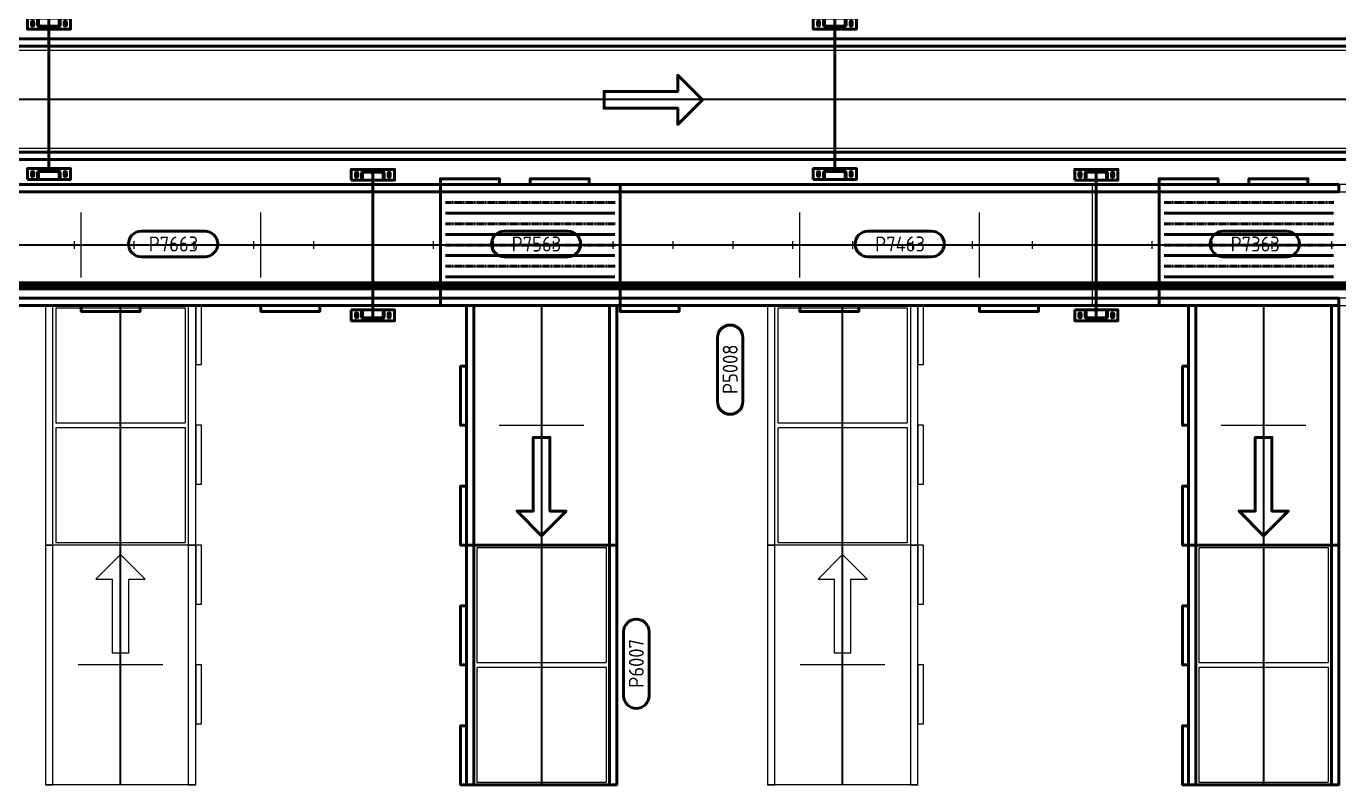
# Model space of a CAD drawing. Header units: millimetres. Extents: x 0 to 461941, y -159644 to 4828.
# Drawn here: x 168432 to 175112, y -42245 to -38386 of the extents above; entities that cross this region are included whole.
import ezdxf
from ezdxf.enums import TextEntityAlignment as Align

# ---------------------------------------------------------------- set-up
doc = ezdxf.new("R2010")
doc.units = ezdxf.units.MM
for name, pattern in [('Xref Conv Decant Empty Tote$0$AM_ISO02W050', [7.5, 6, -1.5]), ('Xref Conv Decant In$0$AM_ISO02W050', [7.5, 6, -1.5]), ('Xref Conv Decant In$0$AM_ISO08W050', [18, 12, -1.5, 3, -1.5]), ('Xref Conv Decant In$0$AM_ISO08W050x2', [9, 6, -0.75, 1.5, -0.75]), ('Xref Conv Decant In$0$CENTER', [7, 4, -1, 1, -1]), ('Xref Conv Decant Product Tote$0$AM_ISO02W050', [7.5, 6, -1.5])]:
    doc.linetypes.add(name, pattern=pattern)
for name, color, linetype in [('AM_BOR', 4, 'Continuous'), ('Xref Conv Decant Empty Tote$0$Conv - Empty Tote', 35, 'Continuous'), ('Xref Conv Decant Empty Tote$0$Conveyor Detail', 150, 'Continuous'), ('Xref Conv Decant Empty Tote$0$P_Number2', 4, 'Continuous'), ('Xref Conv Decant In$0$Conveyor Detail', 150, 'Continuous'), ('Xref Conv Decant In$0$P_Number1', 4, 'Continuous')]:
    doc.layers.add(name, color=color, linetype=linetype)
for name, color, linetype, lineweight in [('Xref Conv Decant Empty Tote$0$Cont 2.5', 7, 'Continuous', 50), ('Xref Conv Decant Empty Tote$0$Conveyor Centreline', 2, 'Continuous', 35), ('Xref Conv Decant Empty Tote$0$Hidden', 9, 'Xref Conv Decant Empty Tote$0$AM_ISO02W050', 25), ('Xref Conv Decant Empty Tote$0$Text', 40, 'Continuous', 35), ('Xref Conv Decant In$0$Center', 7, 'Xref Conv Decant In$0$AM_ISO08W050', 50), ('Xref Conv Decant In$0$Cont 2.5', 7, 'Continuous', 50), ('Xref Conv Decant In$0$Conv Decant In Out', 5, 'Continuous', 50), ('Xref Conv Decant In$0$Conveyor Centreline', 2, 'Continuous', 35), ('Xref Conv Decant In$0$Hidden', 9, 'Xref Conv Decant In$0$AM_ISO02W050', 25), ('Xref Conv Decant In$0$Text', 40, 'Continuous', 35), ('Xref Conv Decant Product Tote$0$Conv- Product decant', 3, 'Continuous', 50), ('Xref Conv Decant Product Tote$0$Conveyor Centreline', 2, 'Continuous', 35), ('Xref Conv Decant Product Tote$0$Hidden', 9, 'Xref Conv Decant Product Tote$0$AM_ISO02W050', 25)]:
    doc.layers.add(name, color=color, linetype=linetype, lineweight=lineweight)
doc.styles.add('Xref Conv Decant Empty Tote$0$STANDARD', font='ISOCP.SHX')
doc.styles.add('Xref Conv Decant In$0$STANDARD', font='ISOCP.SHX')

# ---------------------------------------------------------------- blocks, each defined once
blk = doc.blocks.new('*U157')
for p, q in [((-307.5, 18288), (307.5, 18288)), ((-307.5, 14630.4), (307.5, 14630.4))]:
    blk.add_line(p, q)
for points in [[(-307.5, 0), (-307.5, 42976.8), (-270, 42976.8), (-270, 0)], [(270, 0), (270, 42976.8), (307.5, 42976.8), (307.5, 0)]]:
    blk.add_lwpolyline(points, close=True)
at = {"layer": 'Xref Conv Decant Empty Tote$0$Conveyor Centreline'}
blk.add_lwpolyline([(0, 0), (0, 42976.8)], dxfattribs=at)
at = {"layer": 'Xref Conv Decant Empty Tote$0$Conveyor Detail', "const_width": 45}
blk.add_lwpolyline([(207.5, 0), (207.5, 42976.8)], dxfattribs=at)
at = {"layer": 'Xref Conv Decant Empty Tote$0$Hidden'}
for p, q in [((-20, 19812), (20, 19812)), ((-20, 19507.2), (20, 19507.2)), ((-20, 19202.4), (20, 19202.4)), ((-20, 18897.6), (20, 18897.6)), ((-20, 18592.8), (20, 18592.8)), ((-20, 18288), (20, 18288)), ((-20, 17983.2), (20, 17983.2)), ((-20, 17678.4), (20, 17678.4)), ((-20, 17373.6), (20, 17373.6)), ((-20, 17068.8), (20, 17068.8)), ((-20, 16764), (20, 16764)), ((-20, 16459.2), (20, 16459.2)), ((-20, 16154.4), (20, 16154.4)), ((-20, 15849.6), (20, 15849.6)), ((-20, 15544.8), (20, 15544.8)), ((-20, 15240), (20, 15240)), ((-20, 14935.2), (20, 14935.2)), ((-20, 14630.4), (20, 14630.4)), ((-20, 14325.6), (20, 14325.6)), ((-20, 14020.8), (20, 14020.8)), ((-20, 13716), (20, 13716)), ((-20, 13411.2), (20, 13411.2))]:
    blk.add_line(p, q, dxfattribs=at)
blk = doc.blocks.new('Xref Conv Decant Empty Tote$0$Pno2')
at = {"layer": 'Xref Conv Decant Empty Tote$0$Cont 2.5', "lineweight": 50}
blk.add_lwpolyline([(-6.47, 2.55), (6.32, 2.55, -1), (6.32, -2.54), (-6.47, -2.54, -1)], format="xyb", close=True, dxfattribs=at)
at = {"layer": 'Xref Conv Decant Empty Tote$0$Text', "color": 7, "style": 'Xref Conv Decant Empty Tote$0$STANDARD'}
blk.add_attdef('PNO', text='', height=3, dxfattribs=at).set_placement((0, 0), align=Align.MIDDLE)
blk = doc.blocks.new('*U166')
for p, q in [((0, -382.5), (0, 382.5)), ((1219.2, -382.5), (1219.2, 382.5))]:
    blk.add_line(p, q)
for points in [[(0, 345), (1219.2, 345), (1219.2, 382.5), (0, 382.5)], [(0, -382.5), (1219.2, -382.5), (1219.2, -345), (0, -345)], [(609.6, -382.5), (309.6, -382.5), (309.6, -412.5), (609.6, -412.5)], [(1219.2, -382.5), (919.2, -382.5), (919.2, -412.5), (1219.2, -412.5)]]:
    blk.add_lwpolyline(points, close=True)
at = {"layer": 'Xref Conv Decant Empty Tote$0$Conveyor Centreline'}
blk.add_lwpolyline([(0, 0), (1219.2, 0)], dxfattribs=at)
at = {"layer": 'Xref Conv Decant Empty Tote$0$Hidden'}
for points in [[(13.1, -330), (596.5, -330), (596.5, 330), (13.1, 330)], [(622.7, -330), (1206.1, -330), (1206.1, 330), (622.7, 330)]]:
    blk.add_lwpolyline(points, close=True, dxfattribs=at)
blk = doc.blocks.new('*U165')
for p, q in [((-1219.2, -382.5), (-1219.2, 382.5)), ((0, -382.5), (0, 382.5))]:
    blk.add_line(p, q)
for points in [[(0, 345), (-1219.2, 345), (-1219.2, 382.5), (0, 382.5)], [(0, -382.5), (-1219.2, -382.5), (-1219.2, -345), (0, -345)], [(-1219.2, -382.5), (-919.2, -382.5), (-919.2, -412.5), (-1219.2, -412.5)], [(-609.6, -382.5), (-309.6, -382.5), (-309.6, -412.5), (-609.6, -412.5)]]:
    blk.add_lwpolyline(points, close=True)
at = {"layer": 'Xref Conv Decant Empty Tote$0$Conveyor Centreline'}
blk.add_lwpolyline([(0, 0), (-1219.2, 0)], dxfattribs=at)
at = {"layer": 'Xref Conv Decant Empty Tote$0$Hidden'}
for p, q in [((-609.6, -215.5), (-609.6, 215.5)), ((0, -215.5), (0, 215.5))]:
    blk.add_line(p, q, dxfattribs=at)
blk = doc.blocks.new('*U145')
at = {"color": 0, "linetype": 'Continuous'}
blk.add_lwpolyline([(0, 0), (125, 125), (125, 42.5), (500, 42.5), (500, -42.5), (125, -42.5), (125, -125)], close=True, dxfattribs=at)
blk = doc.blocks.new('Xref Conv Decant Empty Tote')
at = {"layer": 'Xref Conv Decant Empty Tote$0$Conv - Empty Tote', "xscale": -1, "rotation": 90}
for name, p in [('*U157', (188487, -39499.1)), ('*U165', (168911.8, -42245)), ('*U145', (168911.8, -41073.7)), ('*U165', (172586.8, -42245)), ('*U145', (172586.8, -41073.7))]:
    blk.add_blockref(name, p, dxfattribs=at)
at = {"layer": 'Xref Conv Decant Empty Tote$0$Conv - Empty Tote', "rotation": 90}
for p in [(168911.8, -41025.8), (172586.8, -41025.8)]:
    blk.add_blockref('*U166', p, dxfattribs=at)
at = {"layer": 'Xref Conv Decant Empty Tote$0$P_Number2', "xscale": 25.4, "yscale": 25.4, "zscale": 25.4, "rotation": 90}
blk.add_blockref('Xref Conv Decant Empty Tote$0$Pno2', (172014.8, -40131.2), dxfattribs=at).add_auto_attribs({'PNO': 'P5008'})
blk = doc.blocks.new('*U225')
at = {"color": 0, "linetype": 'Continuous'}
blk.add_lwpolyline([(0, 0), (125, 125), (125, 42.5), (500, 42.5), (500, -42.5), (125, -42.5), (125, -125)], close=True, dxfattribs=at)
blk = doc.blocks.new('*U301')
for points in [[(0, 307.5), (27500, 307.5), (27500, 270), (0, 270)], [(0, -270), (27500, -270), (27500, -307.5), (0, -307.5)]]:
    blk.add_lwpolyline(points, close=True)
at = {"layer": 'Xref Conv Decant Product Tote$0$Conveyor Centreline'}
blk.add_lwpolyline([(0, 0), (27500, 0)], dxfattribs=at)
at = {"layer": 'Xref Conv Decant Product Tote$0$Hidden'}
for p, q in [((17.5, 250), (27482.5, 250)), ((17.5, -250), (27482.5, -250))]:
    blk.add_line(p, q, dxfattribs=at)
blk = doc.blocks.new('Xref Conv Decant Product Tote$0$SLOT BPLATE')
blk.add_lwpolyline([(-5.5, -7, 1), (5.5, -7), (5.5, 7, 1), (-5.5, 7)], format="xyb", close=True)
blk = doc.blocks.new('Xref Conv Decant Product Tote$0$BASE PLATE - TV')
blk.add_lwpolyline([(-110, 42.5), (110, 42.5), (110, -12.5), (-110, -12.5)], close=True)
blk.add_blockref('Xref Conv Decant Product Tote$0$SLOT BPLATE', (-83, 15))
at = {"xscale": -1}
blk.add_blockref('Xref Conv Decant Product Tote$0$SLOT BPLATE', (83, 15), dxfattribs=at)
blk = doc.blocks.new('Xref Conv Decant Product Tote$0$CHANNEL 115W- TV')
blk.add_lwpolyline([(57.5, 12.5, -0.414214), (45, 0), (-45, 0, -0.414214), (-57.5, 12.5), (-57.5, 35), (-52.5, 35), (-52.5, 12.5, 0.414214), (-45, 5), (45, 5, 0.414214), (52.5, 12.5), (52.5, 35), (57.5, 35)], format="xyb", close=True)
at = {"layer": 'Xref Conv Decant Product Tote$0$Hidden'}
for p, q in [((-27.5, 5), (-27.5, 0)), ((27.5, 5), (27.5, 0))]:
    blk.add_line(p, q, dxfattribs=at)
blk = doc.blocks.new('Xref Conv Decant Product Tote$0$STAND WMNT - TV')
for name, p in [('Xref Conv Decant Product Tote$0$BASE PLATE - TV', (0, 2.5)), ('Xref Conv Decant Product Tote$0$CHANNEL 115W- TV', (0, 0))]:
    blk.add_blockref(name, p)
blk = doc.blocks.new('*U382')
blk.add_line((5, 0), (745, 0))
at = {"rotation": 270}
blk.add_blockref('Xref Conv Decant Product Tote$0$STAND WMNT - TV', (0, 0), dxfattribs=at)
at = {"xscale": -1, "rotation": 90}
blk.add_blockref('Xref Conv Decant Product Tote$0$STAND WMNT - TV', (750, 0), dxfattribs=at)
blk = doc.blocks.new('Xref Conv Decant Product Tote$0$A$C3C53791A')
blk.add_line((110, 775), (110, 45))
at = {"rotation": 90}
blk.add_blockref('*U382', (110, 775), dxfattribs=at)
at = {"xscale": -1, "rotation": 180}
blk.add_blockref('Xref Conv Decant Product Tote$0$STAND WMNT - TV', (110, 45), dxfattribs=at)
blk = doc.blocks.new('Xref Conv Decant Product Tote')
at = {"layer": 'Xref Conv Decant Product Tote$0$Conv- Product decant'}
for name, p in [('Xref Conv Decant Product Tote$0$A$C3C53791A', (168437.5, -39165.1)), ('Xref Conv Decant Product Tote$0$A$C3C53791A', (172437.5, -39165.1)), ('*U301', (159895.6, -38757.1))]:
    blk.add_blockref(name, p, dxfattribs=at)
at = {"layer": 'Xref Conv Decant Product Tote$0$Conv- Product decant', "rotation": 180}
blk.add_blockref('*U225', (171873.2, -38760.4), dxfattribs=at)
blk = doc.blocks.new('*U424')
at = {"linetype": 'Xref Conv Decant In$0$CENTER'}
for p, q in [((-216, 25.4), (-216, 889)), ((-108, 25.4), (-108, 889)), ((0, 25.4), (0, 889)), ((108, 25.4), (108, 889)), ((216, 25.4), (216, 889))]:
    blk.add_line(p, q, dxfattribs=at)
for points in [[(-307.5, 914.4), (-307.5, 614.4), (-337.5, 614.4), (-337.5, 914.4)], [(-307.5, 0), (-307.5, 914.4), (-270, 914.4), (-270, 0)], [(307.5, 0), (307.5, 914.4), (270, 914.4), (270, 0)], [(-307.5, 457.2), (-307.5, 157.2), (-337.5, 157.2), (-337.5, 457.2)]]:
    blk.add_lwpolyline(points, close=True)
at = {"layer": 'Xref Conv Decant In$0$Conveyor Centreline', "linetype": 'Xref Conv Decant In$0$CENTER'}
blk.add_line((0, 0), (0, 914.4), dxfattribs=at)
at = {"layer": 'Xref Conv Decant In$0$Conveyor Detail', "const_width": 15}
for points in [[(-162, 889), (-162, 25.4)], [(-54, 889), (-54, 25.4)], [(54, 889), (54, 25.4)], [(162, 889), (162, 25.4)]]:
    blk.add_lwpolyline(points, dxfattribs=at)
blk = doc.blocks.new('*U428')
for p, q in [((-2743.2, -307.5), (-2743.2, 307.5)), ((0, -307.5), (0, 307.5))]:
    blk.add_line(p, q)
for points in [[(0, 270), (-2743.2, 270), (-2743.2, 307.5), (0, 307.5)], [(0, -307.5), (-2743.2, -307.5), (-2743.2, -270), (0, -270)], [(-2743.2, -307.5), (-2443.2, -307.5), (-2443.2, -337.5), (-2743.2, -337.5)], [(-1828.8, -307.5), (-1528.8, -307.5), (-1528.8, -337.5), (-1828.8, -337.5)], [(-914.4, -307.5), (-614.4, -307.5), (-614.4, -337.5), (-914.4, -337.5)]]:
    blk.add_lwpolyline(points, close=True)
at = {"layer": 'Xref Conv Decant In$0$Conveyor Centreline'}
blk.add_lwpolyline([(0, 0), (-2743.2, 0)], dxfattribs=at)
at = {"layer": 'Xref Conv Decant In$0$Hidden'}
for p, q in [((-1828.8, -166), (-1828.8, 166)), ((-914.4, -166), (-914.4, 166)), ((0, -166), (0, 166))]:
    blk.add_line(p, q, dxfattribs=at)
blk = doc.blocks.new('Xref Conv Decant In$0$Pno2')
at = {"layer": 'Xref Conv Decant In$0$Cont 2.5', "lineweight": 50}
blk.add_lwpolyline([(-6.47, 2.55), (6.32, 2.55, -1), (6.32, -2.54), (-6.47, -2.54, -1)], format="xyb", close=True, dxfattribs=at)
at = {"layer": 'Xref Conv Decant In$0$Text', "color": 7, "style": 'Xref Conv Decant In$0$STANDARD'}
blk.add_attdef('PNO', text='', height=3, dxfattribs=at).set_placement((0, 0), align=Align.MIDDLE)
blk = doc.blocks.new('*U437')
for p, q in [((0, -382.5), (0, 382.5)), ((1219.2, -382.5), (1219.2, 382.5))]:
    blk.add_line(p, q)
for points in [[(0, 345), (1219.2, 345), (1219.2, 382.5), (0, 382.5)], [(0, -382.5), (1219.2, -382.5), (1219.2, -345), (0, -345)], [(609.6, -382.5), (309.6, -382.5), (309.6, -412.5), (609.6, -412.5)], [(1219.2, -382.5), (919.2, -382.5), (919.2, -412.5), (1219.2, -412.5)]]:
    blk.add_lwpolyline(points, close=True)
at = {"layer": 'Xref Conv Decant In$0$Conveyor Centreline'}
blk.add_lwpolyline([(0, 0), (1219.2, 0)], dxfattribs=at)
at = {"layer": 'Xref Conv Decant In$0$Hidden'}
for points in [[(13.1, -330), (596.5, -330), (596.5, 330), (13.1, 330)], [(622.7, -330), (1206.1, -330), (1206.1, 330), (622.7, 330)]]:
    blk.add_lwpolyline(points, close=True, dxfattribs=at)
blk = doc.blocks.new('*U423')
for p, q in [((-1219.2, -382.5), (-1219.2, 382.5)), ((0, -382.5), (0, 382.5))]:
    blk.add_line(p, q)
for points in [[(0, 345), (-1219.2, 345), (-1219.2, 382.5), (0, 382.5)], [(0, -382.5), (-1219.2, -382.5), (-1219.2, -345), (0, -345)], [(-1219.2, -382.5), (-919.2, -382.5), (-919.2, -412.5), (-1219.2, -412.5)], [(-609.6, -382.5), (-309.6, -382.5), (-309.6, -412.5), (-609.6, -412.5)]]:
    blk.add_lwpolyline(points, close=True)
at = {"layer": 'Xref Conv Decant In$0$Conveyor Centreline'}
blk.add_lwpolyline([(0, 0), (-1219.2, 0)], dxfattribs=at)
at = {"layer": 'Xref Conv Decant In$0$Hidden'}
for p, q in [((-609.6, -215.5), (-609.6, 215.5)), ((0, -215.5), (0, 215.5))]:
    blk.add_line(p, q, dxfattribs=at)
blk = doc.blocks.new('*U421')
at = {"color": 0, "linetype": 'Continuous'}
blk.add_lwpolyline([(0, 0), (125, 125), (125, 42.5), (500, 42.5), (500, -42.5), (125, -42.5), (125, -125)], close=True, dxfattribs=at)
blk = doc.blocks.new('Xref Conv Decant In$0$SLOT BPLATE')
blk.add_lwpolyline([(-5.5, -7, 1), (5.5, -7), (5.5, 7, 1), (-5.5, 7)], format="xyb", close=True)
at = {"layer": 'Xref Conv Decant In$0$Center', "linetype": 'Xref Conv Decant In$0$AM_ISO08W050x2', "lineweight": 50}
blk.add_line((-10, 0), (10, 0), dxfattribs=at)
at = {"layer": 'Xref Conv Decant In$0$Center', "lineweight": 50}
blk.add_line((0, 15.5), (0, -15.5), dxfattribs=at)
blk = doc.blocks.new('Xref Conv Decant In$0$BASE PLATE - TV')
blk.add_lwpolyline([(-110, 42.5), (110, 42.5), (110, -12.5), (-110, -12.5)], close=True)
blk.add_blockref('Xref Conv Decant In$0$SLOT BPLATE', (-83, 15))
at = {"xscale": -1}
blk.add_blockref('Xref Conv Decant In$0$SLOT BPLATE', (83, 15), dxfattribs=at)
blk = doc.blocks.new('Xref Conv Decant In$0$CHANNEL 115W- TV')
blk.add_lwpolyline([(57.5, 12.5, -0.414214), (45, 0), (-45, 0, -0.414214), (-57.5, 12.5), (-57.5, 35), (-52.5, 35), (-52.5, 12.5, 0.414214), (-45, 5), (45, 5, 0.414214), (52.5, 12.5), (52.5, 35), (57.5, 35)], format="xyb", close=True)
at = {"layer": 'Xref Conv Decant In$0$Center', "linetype": 'Xref Conv Decant In$0$AM_ISO08W050x2', "lineweight": 50}
blk.add_line((0, 8), (0, -3), dxfattribs=at)
at = {"layer": 'Xref Conv Decant In$0$Hidden'}
for p, q in [((-27.5, 5), (-27.5, 0)), ((27.5, 5), (27.5, 0))]:
    blk.add_line(p, q, dxfattribs=at)
blk = doc.blocks.new('Xref Conv Decant In$0$STAND WMNT - TV')
for name, p in [('Xref Conv Decant In$0$BASE PLATE - TV', (0, 2.5)), ('Xref Conv Decant In$0$CHANNEL 115W- TV', (0, 0))]:
    blk.add_blockref(name, p)
blk = doc.blocks.new('*U474')
blk.add_line((5, 0), (745, 0))
at = {"rotation": 270}
blk.add_blockref('Xref Conv Decant In$0$STAND WMNT - TV', (0, 0), dxfattribs=at)
at = {"xscale": -1, "rotation": 90}
blk.add_blockref('Xref Conv Decant In$0$STAND WMNT - TV', (750, 0), dxfattribs=at)
blk = doc.blocks.new('Xref Conv Decant In')
at = {"layer": 'Xref Conv Decant In$0$Conv Decant In Out'}
for name, p, rotation in [('*U474', (170196.3, -39874.1), 90), ('*U474', (173878.4, -39874.1), 90), ('*U437', (171054.8, -41025.8), 270), ('*U437', (174729.8, -41025.8), 270)]:
    blk.add_blockref(name, p, dxfattribs=dict(at, rotation=rotation))
for p in [(170540.3, -39499.1), (174197.9, -39499.1)]:
    blk.add_blockref('*U428', p, dxfattribs=at)
at = {"layer": 'Xref Conv Decant In$0$Conv Decant In Out', "xscale": -1}
for name, p, rotation in [('*U424', (171454.7, -39499.1), 90), ('*U424', (175112.3, -39499.1), 90), ('*U423', (171054.8, -39806.6), 270), ('*U423', (174729.8, -39806.6), 270), ('*U421', (171054.8, -40977.9), 270), ('*U421', (174729.8, -40977.9), 270)]:
    blk.add_blockref(name, p, dxfattribs=dict(at, rotation=rotation))
at = {"layer": 'Xref Conv Decant In$0$P_Number1', "xscale": 25.4, "yscale": 25.4, "zscale": 25.4}
for p, values in [((169181.2, -39493.9), {'PNO': 'P7663'}), ((171028.5, -39493.9), {'PNO': 'P7563'}), ((172879.5, -39493.9), {'PNO': 'P7463'}), ((174687.1, -39493.9), {'PNO': 'P7363'})]:
    blk.add_blockref('Xref Conv Decant In$0$Pno2', p, dxfattribs=at).add_auto_attribs(values)
at = {"layer": 'Xref Conv Decant In$0$P_Number1', "xscale": 25.4, "yscale": 25.4, "zscale": 25.4, "rotation": 90}
blk.add_blockref('Xref Conv Decant In$0$Pno2', (171537.2, -41627.6), dxfattribs=at).add_auto_attribs({'PNO': 'P6007'})

msp = doc.modelspace()

# ---------------------------------------------------------------- block references
for name in ['Xref Conv Decant Empty Tote', 'Xref Conv Decant Product Tote']:
    msp.add_blockref(name, (0, 0))
at = {"layer": 'AM_BOR'}
for name in ['Xref Conv Decant Product Tote', 'Xref Conv Decant In']:
    msp.add_blockref(name, (0, 0), dxfattribs=at)

doc.saveas('drawing.dxf')
